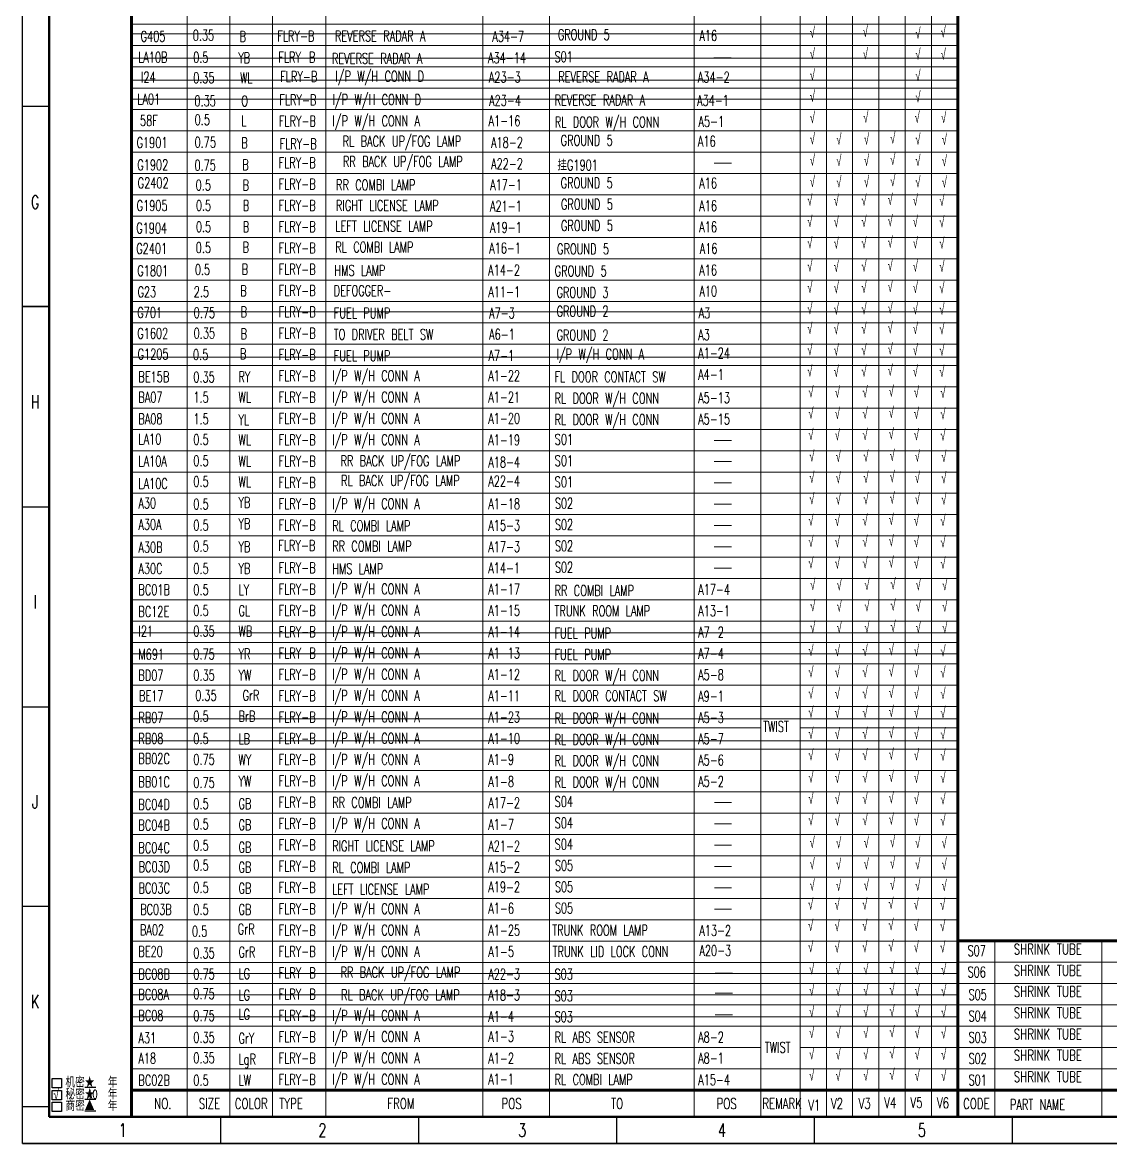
# Model space of a CAD drawing. Header units: millimetres. Extents: x 1671 to 4049, y 27 to 868.
# Drawn here: x 1670.8 to 2079.3, y 26.6 to 447.3 of the extents above; entities that cross this region are included whole.
import ezdxf
from ezdxf.enums import TextEntityAlignment as Align

# ---------------------------------------------------------------- set-up
doc = ezdxf.new("R2010")
doc.units = ezdxf.units.MM
doc.linetypes.add('PHANTOM', pattern=[17, 12, -1, 1, -1, 1, -1])
for name, color, linetype, lineweight in [('0Filament', 7, 'Continuous', 20), ('2FRAME', 2, 'Continuous', 70), ('5PHANTOM', 6, 'PHANTOM', 20)]:
    doc.layers.add(name, color=color, linetype=linetype, lineweight=lineweight)
doc.layers.add('2FRAM', color=2, linetype='Continuous')
doc.styles.add('HZ', font='TXT', dxfattribs={"width": 0.7, "height": 4, "bigfont": 'HZTXT'})

msp = doc.modelspace()

# ---------------------------------------------------------------- linework, layer by layer
for p, q in [((1670.815, 26.589), (1670.815, 867.589)), ((1680.807, 415.794), (1670.905, 415.794)), ((1680.833, 340.655), (1670.849, 340.655)), ((1680.833, 340.552), (1670.849, 340.552)), ((1680.807, 265.413), (1670.905, 265.413)), ((1680.806, 190.384), (1670.903, 190.384)), ((1680.807, 115.571), (1670.905, 115.571)), ((1681.997, 50.983), (1685.497, 50.983)), ((1681.997, 47.483), (1681.997, 50.983)), ((1685.497, 50.983), (1685.497, 47.483)), ((1685.497, 47.483), (1681.997, 47.483)), ((1681.997, 43.019), (1681.997, 46.519)), ((1681.997, 46.519), (1685.497, 46.519)), ((1685.497, 46.519), (1685.497, 43.019)), ((1694.267, 47.697), (1698.373, 47.697)), ((1685.497, 43.019), (1681.997, 43.019)), ((1681.997, 38.636), (1681.997, 42.136)), ((1681.997, 42.136), (1685.497, 42.136)), ((1685.497, 42.136), (1685.497, 38.636)), ((1694.267, 43.233), (1698.373, 43.233)), ((1680.833, 40.433), (1670.849, 40.433)), ((1685.497, 38.636), (1681.997, 38.636)), ((1694.267, 38.85), (1698.373, 38.85)), ((1745.127, 36.589), (1745.127, 26.589)), ((1819.44, 36.589), (1819.44, 26.589)), ((1893.752, 36.589), (1893.752, 26.589)), ((1968.065, 36.589), (1968.065, 26.589)), ((2042.377, 36.589), (2042.377, 26.589)), ((2859.815, 26.589), (1670.815, 26.589)), ((1670.815, 26.589), (4048.815, 26.589))]:
    msp.add_line(p, q)
at = {"layer": '0Filament'}
for p, q in [((1732.715, 614.598), (1732.715, 36.598)), ((1748.715, 614.598), (1748.715, 36.598)), ((1764.715, 36.598), (1764.715, 614.598)), ((1784.699, 36.598), (1784.699, 614.598)), ((1843.683, 36.589), (1843.683, 614.598)), ((1868.683, 36.589), (1868.683, 614.598)), ((1922.964, 36.598), (1922.964, 614.598)), ((1947.964, 36.598), (1947.964, 614.598)), ((1962.715, 36.598), (1962.715, 614.598)), ((1972.587, 36.598), (1972.587, 614.598)), ((1982.458, 36.598), (1982.458, 614.598)), ((1992.33, 614.598), (1992.33, 36.598)), ((2002.2, 614.598), (2002.2, 36.598)), ((2012.07, 614.598), (2012.07, 36.598)), ((2021.94, 446.598), (1711.715, 446.598)), ((2021.94, 438.598), (1711.715, 438.598)), ((1930.371, 434.056), (1936.842, 434.056)), ((2021.94, 430.598), (1711.715, 430.598)), ((2021.94, 422.598), (1711.715, 422.598)), ((2021.94, 414.598), (1711.715, 414.598)), ((2021.94, 406.598), (1711.715, 406.598)), ((2021.94, 398.598), (1711.715, 398.598)), ((1930.457, 394.48), (1936.928, 394.48)), ((2021.94, 390.598), (1711.715, 390.598)), ((2021.94, 382.598), (1711.715, 382.598)), ((2021.94, 374.598), (1711.715, 374.598)), ((2021.94, 366.598), (1711.715, 366.598)), ((2021.94, 358.598), (1711.715, 358.598)), ((2021.94, 350.598), (1711.715, 350.598)), ((2021.94, 342.598), (1711.715, 342.598)), ((2021.94, 334.598), (1711.715, 334.598)), ((2021.94, 326.598), (1711.715, 326.598)), ((2021.94, 318.598), (1711.715, 318.598)), ((2021.94, 310.598), (1711.715, 310.598)), ((2021.94, 302.598), (1711.715, 302.598)), ((2021.94, 294.598), (1711.715, 294.598)), ((1930.457, 290.48), (1936.928, 290.48)), ((2021.94, 286.598), (1711.715, 286.598)), ((1930.457, 282.48), (1936.928, 282.48)), ((2021.94, 278.598), (1711.715, 278.598)), ((1930.457, 274.48), (1936.928, 274.48)), ((2021.94, 270.598), (1711.715, 270.598)), ((1930.455, 266.479), (1936.927, 266.479)), ((2021.94, 262.598), (1711.715, 262.598)), ((1930.455, 258.479), (1936.927, 258.479)), ((2021.94, 254.598), (1711.715, 254.598)), ((1930.455, 250.479), (1936.927, 250.479)), ((2021.94, 246.598), (1711.715, 246.598)), ((1930.455, 242.479), (1936.927, 242.479)), ((2021.94, 238.598), (1711.715, 238.598)), ((2021.94, 230.598), (1711.715, 230.598)), ((2021.94, 222.598), (1711.715, 222.598)), ((2021.94, 214.598), (1711.715, 214.598)), ((2021.94, 206.598), (1711.715, 206.598)), ((2021.94, 198.598), (1711.715, 198.598)), ((2021.94, 190.598), (1711.715, 190.598)), ((1947.964, 182.598), (1711.715, 182.598)), ((1962.715, 182.598), (2021.94, 182.598)), ((2021.94, 174.598), (1711.715, 174.598)), ((2021.94, 166.598), (1711.715, 166.598)), ((2021.94, 158.598), (1711.715, 158.598)), ((1930.566, 154.567), (1937.037, 154.567)), ((2021.94, 150.598), (1711.715, 150.598)), ((1930.566, 146.567), (1937.037, 146.567)), ((2021.94, 142.598), (1711.715, 142.598)), ((1930.566, 138.567), (1937.037, 138.567)), ((2021.94, 134.598), (1711.715, 134.598)), ((1930.566, 130.567), (1937.037, 130.567)), ((2021.94, 126.598), (1711.715, 126.598)), ((1930.566, 122.567), (1937.037, 122.567)), ((2021.94, 118.598), (1711.715, 118.598)), ((1930.566, 114.567), (1937.037, 114.567)), ((2021.94, 110.598), (1711.715, 110.598)), ((2021.94, 102.598), (1711.715, 102.598)), ((2035.85, 102.661), (2035.85, 36.589)), ((2076.015, 102.661), (2076.015, 36.589)), ((2021.94, 94.598), (1711.715, 94.598)), ((2021.94, 94.661), (2181.4, 94.661)), ((1930.87, 90.571), (1937.341, 90.571)), ((2021.94, 86.598), (1711.715, 86.598)), ((2021.94, 86.661), (2181.4, 86.661)), ((1930.875, 82.99), (1937.346, 82.99)), ((2021.94, 78.598), (1711.715, 78.598)), ((2021.94, 78.661), (2181.4, 78.661)), ((1930.875, 74.902), (1937.346, 74.902)), ((2021.94, 70.598), (1711.715, 70.598)), ((2021.94, 70.661), (2181.4, 70.661)), ((1947.964, 62.598), (1711.715, 62.598)), ((2021.94, 62.671), (1962.715, 62.671)), ((2021.94, 62.661), (2181.4, 62.661)), ((2021.94, 54.598), (1711.715, 54.598)), ((2021.94, 54.661), (2181.4, 54.661)), ((1784.699, 46.598), (1784.699, 36.598))]:
    msp.add_line(p, q, dxfattribs=at)
at = {"layer": '2FRAM', "color": 2, "linetype": 'ByBlock', "lineweight": 50}
for p, q in [((1680.815, 36.589), (1680.815, 857.589)), ((1695.815, 36.589), (1680.904, 36.589)), ((4038.815, 36.589), (1695.815, 36.589))]:
    msp.add_line(p, q, dxfattribs=at)
at = {"layer": '2FRAME'}
for p, q in [((1711.715, 36.598), (1711.715, 614.598)), ((2021.94, 614.598), (2021.94, 36.598)), ((2021.94, 102.661), (2181.4, 102.661)), ((1711.715, 46.598), (2021.94, 46.598)), ((2021.94, 46.598), (2181.4, 46.598))]:
    msp.add_line(p, q, dxfattribs=at)
at = {"layer": '5PHANTOM', "color": 1, "linetype": 'ByBlock'}
for p, q in [((1711.715, 442.989), (2021.94, 442.989)), ((1711.715, 433.845), (2021.94, 433.845)), ((1711.715, 425.642), (2021.94, 425.642)), ((1711.715, 418.481), (2021.94, 418.481)), ((1711.715, 338.649), (2021.94, 338.649)), ((1711.715, 321.681), (2021.94, 321.681)), ((1711.715, 218.283), (2021.94, 218.283)), ((1711.715, 210.386), (2021.94, 210.386)), ((1711.715, 185.98), (2021.94, 185.98)), ((1711.715, 177.763), (2021.94, 177.763)), ((1711.715, 90.38), (2021.94, 90.38)), ((1711.715, 82.378), (2021.94, 82.378)), ((1711.715, 74.118), (2021.94, 74.118))]:
    msp.add_line(p, q, dxfattribs=at)

# ---------------------------------------------------------------- texts
at = {"style": 'HZ', "width": 0.7}
for s, height, p in [(' 机密★  年', 4, (1684.452, 47.627)), ('√', 4, (1682.491, 42.912)), (' 秘密★  年', 4, (1684.452, 43.163)), ('10', 3.2, (1695.2, 43.51)), (' 商密▲  年', 4, (1684.452, 38.78))]:
    msp.add_text(s, height=height, dxfattribs=at).set_placement(p)
at = {"char_height": 5, "width": 50, "attachment_point": 5, "style": 'HZ'}
for s, insert in [('G', (1675.589, 379.87)), ('H', (1675.589, 304.87)), ('I', (1675.589, 229.87)), ('J', (1675.589, 154.87)), ('K', (1675.589, 79.87)), ('1', (1708.432, 31.589)), ('2', (1783.432, 31.589)), ('3', (1858.432, 31.589)), ('4', (1933.432, 31.589)), ('5', (2008.432, 31.589))]:
    msp.add_mtext(s, dxfattribs=dict(at, insert=insert))
at = {"layer": '0Filament', "style": 'HZ'}
for s, width, p in [('√', 0.67, (1967.355, 440.335)), ('√', 0.67, (1987.224, 440.63)), ('√', 0.67, (2016.455, 440.486)), ('√', 0.67, (2006.974, 439.992)), ('√', 0.67, (1967.355, 432.335)), ('√', 0.67, (1987.253, 432.261)), ('√', 0.67, (2006.974, 432.108)), ('√', 0.67, (2016.483, 432.117)), ('√', 0.67, (1967.355, 424.335)), ('√', 0.67, (2006.974, 424.108)), ('√', 0.67, (1967.355, 416.335)), ('√', 0.67, (2006.974, 416.108)), ('√', 0.67, (1967.355, 408.335)), ('√', 0.67, (1987.397, 408.506)), ('√', 0.67, (2006.683, 408.455)), ('√', 0.67, (2016.628, 408.363)), ('√', 0.67, (1967.355, 400.335)), ('√', 0.67, (1977.283, 400.221)), ('√', 0.67, (1987.682, 400.318)), ('√', 0.67, (1997.519, 400.608)), ('√', 0.67, (2006.967, 400.267)), ('√', 0.67, (2016.912, 400.174)), ('√', 0.67, (1967.355, 392.335)), ('√', 0.67, (1977.283, 392.221)), ('√', 0.67, (1987.682, 392.318)), ('√', 0.67, (1997.519, 392.608)), ('√', 0.67, (2006.967, 392.267)), ('√', 0.67, (2016.912, 392.174)), ('√', 0.67, (1967.355, 384.335)), ('√', 0.67, (1977.283, 384.221)), ('√', 0.67, (1987.682, 384.318)), ('√', 0.67, (1997.519, 384.608)), ('√', 0.67, (2006.967, 384.267)), ('√', 0.67, (2016.912, 384.174)), ('√', 0.67, (1966.402, 377.396)), ('√', 0.67, (1976.329, 377.283)), ('√', 0.67, (1986.728, 377.38)), ('√', 0.67, (1996.565, 377.67)), ('√', 0.67, (2006.013, 377.329)), ('√', 0.67, (2015.959, 377.236)), ('√', 0.67, (1966.402, 369.396)), ('√', 0.67, (1976.329, 369.283)), ('√', 0.67, (1986.728, 369.38)), ('√', 0.67, (1996.565, 369.67)), ('√', 0.67, (2006.013, 369.329)), ('√', 0.67, (2015.959, 369.236)), ('√', 0.67, (1966.402, 361.396)), ('√', 0.67, (1976.329, 361.283)), ('√', 0.67, (1986.728, 361.38)), ('√', 0.67, (1996.565, 361.67)), ('√', 0.67, (2006.013, 361.329)), ('√', 0.67, (2015.959, 361.236)), ('√', 0.67, (1966.402, 352.651)), ('√', 0.67, (1976.329, 352.537)), ('√', 0.67, (1986.728, 352.634)), ('√', 0.67, (1996.565, 352.924)), ('√', 0.67, (2006.013, 352.583)), ('√', 0.67, (2015.959, 352.491)), ('√', 0.67, (1966.402, 344.651)), ('√', 0.67, (1976.329, 344.537)), ('√', 0.67, (1986.728, 344.634)), ('√', 0.67, (1996.565, 344.924)), ('√', 0.67, (2006.013, 344.583)), ('√', 0.67, (2015.959, 344.491)), ('√', 0.67, (1966.402, 336.651)), ('√', 0.67, (1976.329, 336.537)), ('√', 0.67, (1986.728, 336.634)), ('√', 0.67, (1996.565, 336.924)), ('√', 0.67, (2006.013, 336.583)), ('√', 0.67, (2015.959, 336.491)), ('√', 0.67, (1966.402, 329.262)), ('√', 0.67, (1976.329, 329.148)), ('√', 0.67, (1986.728, 329.245)), ('√', 0.67, (1996.565, 329.535)), ('√', 0.67, (2006.013, 329.194)), ('√', 0.67, (2015.959, 329.101)), ('√', 0.67, (1966.402, 321.262)), ('√', 0.67, (1976.329, 321.148)), ('√', 0.67, (1986.728, 321.245)), ('√', 0.67, (1996.565, 321.535)), ('√', 0.67, (2006.013, 321.194)), ('√', 0.67, (2015.959, 321.101)), ('√', 0.67, (1966.402, 313.262)), ('√', 0.67, (1976.329, 313.148)), ('√', 0.67, (1986.728, 313.245)), ('√', 0.67, (1996.565, 313.535)), ('√', 0.67, (2006.013, 313.194)), ('√', 0.67, (2015.959, 313.101)), ('√', 0.67, (1996.971, 305.682)), ('√', 0.67, (1966.807, 305.409)), ('√', 0.67, (1976.735, 305.295)), ('√', 0.67, (1987.134, 305.392)), ('√', 0.67, (2006.419, 305.341)), ('√', 0.67, (2016.364, 305.249)), ('√', 0.67, (1966.807, 297.409)), ('√', 0.67, (1976.735, 297.295)), ('√', 0.67, (1987.134, 297.392)), ('√', 0.67, (1996.971, 297.682)), ('√', 0.67, (2006.419, 297.341)), ('√', 0.67, (2016.364, 297.249)), ('√', 0.67, (1966.807, 289.409)), ('√', 0.67, (1976.735, 289.295)), ('√', 0.67, (1987.134, 289.392)), ('√', 0.67, (1996.971, 289.682)), ('√', 0.67, (2006.419, 289.341)), ('√', 0.67, (2016.364, 289.249)), ('√', 0.67, (1967.146, 281.342)), ('√', 0.67, (1977.074, 281.228)), ('√', 0.67, (1987.473, 281.325)), ('√', 0.67, (1997.31, 281.615)), ('√', 0.67, (2006.758, 281.274)), ('√', 0.67, (2016.703, 281.181)), ('√', 0.67, (1967.146, 273.342)), ('√', 0.67, (1977.074, 273.228)), ('√', 0.67, (1987.473, 273.325)), ('√', 0.67, (1997.31, 273.615)), ('√', 0.67, (2006.758, 273.274)), ('√', 0.67, (2016.703, 273.181)), ('√', 0.67, (1967.146, 265.342)), ('√', 0.67, (1977.074, 265.228)), ('√', 0.67, (1987.473, 265.325)), ('√', 0.67, (1997.31, 265.615)), ('√', 0.67, (2006.758, 265.274)), ('√', 0.67, (2016.703, 265.181)), ('√', 0.67, (1966.807, 257.274)), ('√', 0.67, (1976.735, 257.161)), ('√', 0.67, (1987.134, 257.258)), ('√', 0.67, (1996.971, 257.548)), ('√', 0.67, (2006.419, 257.207)), ('√', 0.67, (2016.364, 257.114)), ('√', 0.67, (1966.807, 249.274)), ('√', 0.67, (1976.735, 249.161)), ('√', 0.67, (1987.134, 249.258)), ('√', 0.67, (1996.971, 249.548)), ('√', 0.67, (2006.419, 249.207)), ('√', 0.67, (2016.364, 249.114)), ('√', 0.67, (1966.807, 241.274)), ('√', 0.67, (1976.735, 241.161)), ('√', 0.67, (1987.134, 241.258)), ('√', 0.67, (1996.971, 241.548)), ('√', 0.67, (2006.419, 241.207)), ('√', 0.67, (2016.364, 241.114)), ('√', 0.67, (1967.493, 233.14)), ('√', 0.67, (1977.42, 233.027)), ('√', 0.67, (1987.819, 233.124)), ('√', 0.67, (1997.656, 233.414)), ('√', 0.67, (2007.104, 233.073)), ('√', 0.67, (2017.05, 232.98)), ('√', 0.67, (1967.493, 225.14)), ('√', 0.67, (1977.42, 225.027)), ('√', 0.67, (1987.819, 225.124)), ('√', 0.67, (1997.656, 225.414)), ('√', 0.67, (2007.104, 225.073)), ('√', 0.67, (2017.05, 224.98)), ('√', 0.67, (1997.656, 217.414)), ('√', 0.67, (1967.493, 217.14)), ('√', 0.67, (1977.42, 217.027)), ('√', 0.67, (1987.819, 217.124)), ('√', 0.67, (2007.104, 217.073)), ('√', 0.67, (2017.05, 216.98)), ('√', 0.67, (1966.814, 208.395)), ('√', 0.67, (1976.742, 208.281)), ('√', 0.67, (1987.141, 208.378)), ('√', 0.67, (1996.978, 208.668)), ('√', 0.67, (2006.426, 208.327)), ('√', 0.67, (2016.371, 208.235)), ('√', 0.67, (1966.814, 200.395)), ('√', 0.67, (1987.141, 200.378)), ('√', 0.67, (1996.978, 200.668)), ('√', 0.67, (1976.742, 200.281)), ('√', 0.67, (2006.426, 200.327)), ('√', 0.67, (2016.371, 200.235)), ('√', 0.67, (1966.814, 192.395)), ('√', 0.67, (1976.742, 192.281)), ('√', 0.67, (1987.141, 192.378)), ('√', 0.67, (1996.978, 192.668)), ('√', 0.67, (2006.426, 192.327)), ('√', 0.67, (2016.371, 192.235)), ('√', 0.67, (1966.815, 185.247)), ('√', 0.67, (1976.742, 185.134)), ('√', 0.67, (1987.141, 185.231)), ('√', 0.67, (1996.978, 185.521)), ('√', 0.67, (2006.426, 185.18)), ('√', 0.67, (2016.372, 185.087)), ('√', 0.67, (1966.815, 177.247)), ('√', 0.67, (1976.742, 177.134)), ('√', 0.67, (1987.141, 177.231)), ('√', 0.67, (1996.978, 177.521)), ('√', 0.67, (2006.426, 177.18)), ('√', 0.67, (2016.372, 177.087)), ('√', 0.67, (1966.815, 169.247)), ('√', 0.67, (1976.742, 169.134)), ('√', 0.67, (1987.141, 169.231)), ('√', 0.67, (1996.978, 169.521)), ('√', 0.67, (2006.426, 169.18)), ('√', 0.67, (2016.372, 169.087)), ('√', 0.67, (1966.815, 160.841)), ('√', 0.67, (1976.742, 160.727)), ('√', 0.67, (1987.141, 160.824)), ('√', 0.67, (1996.978, 161.114)), ('√', 0.67, (2006.426, 160.773)), ('√', 0.67, (2016.372, 160.681)), ('√', 0.67, (1966.815, 152.841)), ('√', 0.67, (1976.742, 152.727)), ('√', 0.67, (1987.141, 152.824)), ('√', 0.67, (1996.978, 153.114)), ('√', 0.67, (2006.426, 152.773)), ('√', 0.67, (2016.372, 152.681)), ('√', 0.67, (1966.815, 144.841)), ('√', 0.67, (1976.742, 144.727)), ('√', 0.67, (1987.141, 144.824)), ('√', 0.67, (1996.978, 145.114)), ('√', 0.67, (2006.426, 144.773)), ('√', 0.67, (2016.372, 144.681)), ('√', 0.67, (1967.278, 136.365)), ('√', 0.67, (1977.206, 136.251)), ('√', 0.67, (1987.605, 136.348)), ('√', 0.67, (1997.442, 136.638)), ('√', 0.67, (2006.89, 136.297)), ('√', 0.67, (2016.835, 136.205)), ('√', 0.67, (1967.278, 128.365)), ('√', 0.67, (1977.206, 128.251)), ('√', 0.67, (1987.605, 128.348)), ('√', 0.67, (1997.442, 128.638)), ('√', 0.67, (2006.89, 128.297)), ('√', 0.67, (2016.835, 128.205)), ('√', 0.67, (1997.442, 120.638)), ('√', 0.67, (1967.278, 120.365)), ('√', 0.67, (1977.206, 120.251)), ('√', 0.67, (1987.605, 120.348)), ('√', 0.67, (2006.89, 120.297)), ('√', 0.67, (2016.835, 120.205)), ('√', 0.67, (1966.718, 113.228)), ('√', 0.67, (1976.646, 113.114)), ('√', 0.67, (1987.045, 113.211)), ('√', 0.67, (1996.882, 113.501)), ('√', 0.67, (2006.33, 113.16)), ('√', 0.67, (2016.275, 113.067)), ('√', 0.67, (1966.718, 105.228)), ('√', 0.67, (1976.646, 105.114)), ('√', 0.67, (1987.045, 105.211)), ('√', 0.67, (1996.882, 105.501)), ('√', 0.67, (2006.33, 105.16)), ('√', 0.67, (2016.275, 105.067)), ('√', 0.67, (1966.718, 97.228)), ('√', 0.67, (1976.646, 97.114)), ('√', 0.67, (1987.045, 97.211)), ('√', 0.67, (1996.882, 97.501)), ('√', 0.67, (2006.33, 97.16)), ('√', 0.67, (2016.275, 97.067)), ('SHRINK TUBE', 0.7, (2055.7, 96.345)), ('√', 0.67, (1967.096, 88.897)), ('√', 0.67, (1977.023, 88.783)), ('√', 0.67, (1987.422, 88.88)), ('√', 0.67, (1997.259, 89.17)), ('√', 0.67, (2006.707, 88.829)), ('√', 0.67, (2016.653, 88.736)), ('SHRINK TUBE', 0.7, (2055.7, 88.345)), ('√', 0.67, (1967.096, 80.897)), ('√', 0.67, (1977.023, 80.783)), ('√', 0.67, (1987.422, 80.88)), ('√', 0.67, (1997.259, 81.17)), ('√', 0.67, (2006.707, 80.829)), ('√', 0.67, (2016.653, 80.736)), ('SHRINK TUBE', 0.7, (2055.723, 80.442)), ('√', 0.67, (1967.096, 72.897)), ('√', 0.67, (1977.023, 72.783)), ('√', 0.67, (1987.422, 72.88)), ('√', 0.67, (1997.259, 73.17)), ('√', 0.67, (2006.707, 72.829)), ('√', 0.67, (2016.653, 72.736)), ('SHRINK TUBE', 0.7, (2055.723, 72.442)), ('√', 0.67, (1967.096, 65.013)), ('√', 0.67, (1977.023, 64.899)), ('√', 0.67, (1987.422, 64.996)), ('√', 0.67, (1997.259, 65.286)), ('√', 0.67, (2006.707, 64.945)), ('√', 0.67, (2016.653, 64.852)), ('SHRINK TUBE', 0.7, (2055.723, 64.442)), ('√', 0.67, (1967.096, 57.013)), ('√', 0.67, (1977.023, 56.899)), ('√', 0.67, (1987.422, 56.996)), ('√', 0.67, (1997.259, 57.286)), ('√', 0.67, (2006.707, 56.945)), ('√', 0.67, (2016.653, 56.852)), ('SHRINK TUBE', 0.7, (2055.723, 56.515)), ('√', 0.67, (1967.096, 49.013)), ('√', 0.67, (1977.023, 48.899)), ('√', 0.67, (1987.422, 48.996)), ('√', 0.67, (1997.259, 49.286)), ('√', 0.67, (2006.707, 48.945)), ('√', 0.67, (2016.653, 48.852)), ('SHRINK TUBE', 0.7, (2055.723, 48.452))]:
    msp.add_text(s, height=4, dxfattribs=dict(at, width=width)).set_placement(p, align=Align.BOTTOM_CENTER)
at = {"layer": '0Filament', "style": 'HZ', "width": 0.67}
for s, p in [('G405', (1715.177, 442.06)), ('0.35', (1734.761, 442.465)), ('B', (1752.37, 442.06)), ('LA10B', (1714.257, 434.209)), ('0.5', (1734.899, 434.209)), ('YB', (1751.831, 434.052)), ('I24', (1715.323, 426.749)), ('0.35', (1734.906, 426.52)), ('WL', (1752.516, 426.57)), ('LA01', (1713.93, 418.511)), ('0.35', (1735.381, 417.857)), ('O', (1752.991, 417.809)), ('0.5', (1735.843, 386.252)), ('B', (1753.453, 386.252)), ('0.5', (1735.927, 378.6)), ('B', (1753.536, 378.6)), ('0.5', (1735.927, 370.6)), ('B', (1753.536, 370.6)), ('0.5', (1735.878, 362.788)), ('B', (1753.487, 362.927)), ('2.5', (1735.126, 346.215)), ('B', (1752.652, 346.593)), ('0.35', (1735.079, 330.686)), ('B', (1752.689, 330.44)), ('0.35', (1734.984, 314.239)), ('RY', (1751.917, 314.342)), ('1.5', (1734.984, 306.658)), ('WL', (1751.917, 306.673)), ('1.5', (1734.984, 298.51)), ('YL', (1751.917, 298.227)), ('0.5', (1734.984, 275.037)), ('WL', (1751.917, 274.852)), ('0.5', (1734.984, 266.554)), ('YB', (1751.876, 267.201)), ('YB', (1751.876, 259.201)), ('0.5', (1734.984, 258.625)), ('0.5', (1734.984, 250.762)), ('YB', (1751.917, 250.558)), ('0.5', (1734.984, 226.59)), ('GL', (1751.917, 226.531)), ('0.35', (1735.663, 194.753)), ('GrR', (1753.452, 194.792)), ('TWIST', (1948.843, 183.039)), ('0.5', (1734.984, 154.118)), ('GB', (1751.917, 154.118)), ('0.5', (1734.984, 146.485)), ('GB', (1751.917, 146.197)), ('0.5', (1734.984, 138.504)), ('GB', (1751.917, 137.78)), ('0.5', (1734.984, 131.001)), ('GB', (1751.917, 130.279)), ('0.5', (1734.984, 122.663)), ('GB', (1751.917, 122.383)), ('0.5', (1734.984, 114.436)), ('GB', (1751.917, 114.445)), ('0.35', (1734.984, 98.095)), ('GrR', (1751.917, 98.453)), ('0.35', (1734.984, 66.421)), ('GrY', (1751.917, 66.121)), ('TWIST', (1949.494, 62.694)), ('0.35', (1734.984, 58.742)), ('LgR', (1751.917, 58.249)), ('PART NAME', (2041.524, 41.226))]:
    msp.add_text(s, height=4, dxfattribs=at).set_placement(p, align=Align.MIDDLE_LEFT)
at = {"layer": '0Filament', "style": 'HZ'}
for s, width, p in [('FLRY-B', 0.67, (1766.49, 440.2)), ('REVERSE RADAR A', 0.67, (1788.146, 440.175)), ('A34-7', 0.67, (1847.202, 440.034)), ('A16', 0.67, (1924.919, 440.365)), ('FLRY-B', 0.67, (1766.896, 432.23)), ('REVERSE RADAR A', 0.67, (1786.998, 431.793)), ('A34-14', 0.67, (1845.588, 431.994)), ('S01', 0.67, (1870.541, 432.423)), ('FLRY-B', 0.67, (1767.599, 424.956)), ('A23-3', 0.67, (1845.913, 424.774)), ('REVERSE RADAR A', 0.67, (1871.942, 424.894)), ('A34-2', 0.67, (1924.366, 424.774)), ('FLRY-B', 0.67, (1767.245, 416.225)), ('A23-4', 0.67, (1846.001, 416.043)), ('REVERSE RADAR A', 0.67, (1870.595, 416.163)), ('A34-1', 0.67, (1924.066, 416.043)), ('0.5', 0.67, (1735.457, 408.771)), ('L', 0.67, (1752.976, 408.427)), ('FLRY-B', 0.67, (1767.076, 408.307)), ('A1-16', 0.67, (1845.769, 408.365)), ('A5-1', 0.67, (1924.565, 408.111)), ('0.75', 0.67, (1735.411, 400.341)), ('B', 0.67, (1753.021, 400.068)), ('A18-2', 0.67, (1846.73, 400.259)), ('A16', 0.67, (1924.362, 400.7)), ('FLRY-B', 0.67, (1767.36, 399.727)), ('0.75', 0.67, (1735.394, 391.685)), ('B', 0.67, (1753.334, 391.908)), ('FLRY-B', 0.67, (1766.981, 392.653)), ('A22-2', 0.67, (1846.73, 392.259)), ('挂G1901', 0.67, (1871.606, 391.754)), ('FLRY-B', 0.67, (1766.981, 384.653)), ('A17-1', 0.67, (1846.379, 384.392)), ('A16', 0.67, (1924.849, 385.011)), ('FLRY-B', 0.67, (1766.981, 376.653)), ('A21-1', 0.67, (1846.31, 376.383)), ('A16', 0.67, (1924.849, 376.486)), ('FLRY-B', 0.67, (1766.981, 368.653)), ('A19-1', 0.67, (1846.31, 368.383)), ('A16', 0.67, (1924.849, 368.584)), ('FLRY-B', 0.67, (1766.981, 360.653)), ('A16-1', 0.67, (1846.018, 360.652)), ('A16', 0.67, (1925.057, 360.474)), ('0.5', 0.67, (1735.544, 352.535)), ('B', 0.67, (1753.153, 352.663)), ('FLRY-B', 0.67, (1766.981, 352.653)), ('A14-2', 0.67, (1845.627, 352.352)), ('A16', 0.67, (1924.849, 352.364)), ('FLRY-B', 0.67, (1766.981, 344.653)), ('A11-1', 0.67, (1845.705, 344.259)), ('A10', 0.67, (1924.937, 344.461)), ('G701', 0.67, (1713.923, 336.392)), ('0.75', 0.67, (1735.113, 336.347)), ('B', 0.67, (1752.723, 336.689)), ('FLRY-B', 0.67, (1766.981, 336.653)), ('A7-3', 0.67, (1845.975, 336.259)), ('A3', 0.67, (1924.629, 336.263)), ('FLRY-B', 0.67, (1766.981, 328.653)), ('TO DRIVER BELT SW', 0.67, (1787.674, 328.219)), ('A6-1', 0.67, (1845.975, 328.259)), ('A3', 0.67, (1924.495, 328.082)), ('G1205', 0.67, (1714.072, 320.838)), ('0.5', 0.67, (1734.845, 320.669)), ('B', 0.67, (1752.435, 320.971)), ('FLRY-B', 0.67, (1766.981, 320.653)), ('A7-1', 0.67, (1845.789, 320.259)), ('A1-24', 0.67, (1924.47, 321.182)), ('FLRY-B', 0.67, (1766.981, 312.653)), ('A1-22', 0.67, (1845.674, 312.711)), ('A4-1', 0.67, (1924.47, 313.182)), ('FLRY-B', 0.67, (1766.981, 304.653)), ('A1-21', 0.67, (1845.674, 304.711)), ('A5-13', 0.67, (1924.47, 304.457)), ('FLRY-B', 0.67, (1766.981, 296.653)), ('A1-20', 0.67, (1845.674, 296.711)), ('A5-15', 0.67, (1924.47, 296.457)), ('0.5', 0.67, (1734.984, 288.797)), ('WL', 0.67, (1751.917, 288.705)), ('FLRY-B', 0.67, (1766.981, 288.653)), ('A1-19', 0.67, (1845.674, 288.641)), ('S01', 0.67, (1870.626, 288.847)), ('0.5', 0.67, (1734.984, 280.797)), ('WL', 0.67, (1751.917, 280.705)), ('FLRY-B', 0.67, (1766.981, 280.653)), ('A18-4', 0.67, (1845.674, 280.287)), ('S01', 0.67, (1870.626, 280.847)), ('FLRY-B', 0.67, (1766.981, 272.653)), ('A22-4', 0.67, (1845.674, 273.183)), ('S01', 0.67, (1870.626, 272.847)), ('FLRY-B', 0.67, (1766.981, 264.653)), ('A1-18', 0.67, (1845.674, 264.641)), ('S02', 0.67, (1870.665, 264.847)), ('S02', 0.67, (1870.665, 256.847)), ('FLRY-B', 0.67, (1766.981, 256.653)), ('A15-3', 0.67, (1845.674, 256.578)), ('FLRY-B', 0.67, (1766.863, 249.051)), ('A17-3', 0.67, (1845.674, 248.578)), ('S02', 0.67, (1870.665, 248.847)), ('0.5', 0.67, (1734.984, 240.378)), ('YB', 0.67, (1751.917, 240.378)), ('FLRY-B', 0.67, (1766.981, 240.653)), ('A14-1', 0.67, (1845.674, 240.578)), ('S02', 0.67, (1870.665, 240.847)), ('0.5', 0.67, (1734.984, 232.423)), ('LY', 0.67, (1751.917, 232.423)), ('FLRY-B', 0.67, (1766.981, 232.653)), ('A1-17', 0.67, (1845.674, 232.641)), ('A17-4', 0.67, (1924.47, 232.483)), ('FLRY-B', 0.67, (1766.981, 224.653)), ('A1-15', 0.67, (1845.674, 224.641)), ('TRUNK ROOM LAMP', 0.67, (1870.558, 224.488)), ('A13-1', 0.67, (1924.47, 224.483)), ('I21', 0.67, (1714.343, 216.877)), ('0.35', 0.67, (1734.984, 216.877)), ('WB', 0.67, (1751.917, 216.877)), ('FLRY-B', 0.67, (1766.981, 216.653)), ('A1-14', 0.67, (1845.674, 216.641)), ('A7-2', 0.67, (1924.47, 216.483)), ('M691', 0.67, (1714.343, 208.215)), ('0.75', 0.67, (1734.984, 208.25)), ('YR', 0.67, (1751.917, 208.314)), ('FLRY-B', 0.67, (1766.981, 208.653)), ('A1-13', 0.67, (1845.674, 208.641)), ('A7-4', 0.67, (1924.47, 208.483)), ('0.35', 0.67, (1734.984, 200.333)), ('YW', 0.67, (1751.917, 200.333)), ('FLRY-B', 0.67, (1766.981, 200.653)), ('A1-12', 0.67, (1845.674, 200.641)), ('A5-8', 0.67, (1924.47, 200.483)), ('FLRY-B', 0.67, (1766.981, 192.653)), ('A1-11', 0.67, (1845.674, 192.641)), ('A9-1', 0.67, (1924.47, 192.457)), ('RB07', 0.67, (1714.343, 184.487)), ('0.5', 0.67, (1734.984, 184.948)), ('BrB', 0.67, (1751.917, 184.948)), ('FLRY-B', 0.67, (1766.981, 184.653)), ('A1-23', 0.67, (1845.674, 184.641)), ('A5-3', 0.67, (1924.47, 184.457)), ('RB08', 0.67, (1714.343, 176.592)), ('0.5', 0.67, (1734.984, 176.534)), ('LB', 0.67, (1751.917, 176.472)), ('FLRY-B', 0.67, (1766.981, 176.653)), ('A1-10', 0.67, (1845.674, 176.641)), ('A5-7', 0.67, (1924.47, 176.483)), ('0.75', 0.67, (1734.984, 168.727)), ('WY', 0.67, (1751.917, 168.635)), ('FLRY-B', 0.67, (1766.981, 168.653)), ('A1-9', 0.67, (1845.674, 168.751)), ('A5-6', 0.67, (1924.47, 168.483)), ('YW', 0.67, (1751.917, 160.628)), ('FLRY-B', 0.67, (1766.981, 160.653)), ('A1-8', 0.67, (1845.674, 160.415)), ('A5-2', 0.67, (1924.47, 160.457)), ('0.75', 0.67, (1734.984, 160.021)), ('FLRY-B', 0.67, (1766.981, 152.653)), ('A17-2', 0.67, (1845.674, 152.461)), ('S04', 0.67, (1870.604, 152.934)), ('FLRY-B', 0.67, (1766.981, 144.653)), ('A1-7', 0.67, (1845.674, 144.361)), ('S04', 0.67, (1870.604, 144.934)), ('FLRY-B', 0.67, (1766.981, 136.653)), ('A21-2', 0.67, (1845.674, 136.24)), ('S04', 0.67, (1870.604, 136.934)), ('FLRY-B', 0.67, (1766.981, 128.653)), ('A15-2', 0.67, (1845.674, 128.3)), ('S05', 0.67, (1870.662, 128.934)), ('FLRY-B', 0.67, (1766.981, 120.653)), ('A19-2', 0.67, (1845.674, 120.891)), ('S05', 0.67, (1870.662, 120.934)), ('FLRY-B', 0.67, (1766.981, 112.653)), ('A1-6', 0.67, (1845.674, 112.891)), ('S05', 0.67, (1870.662, 112.934)), ('0.5', 0.67, (1734.445, 104.264)), ('GrR', 0.67, (1751.648, 105.083)), ('FLRY-B', 0.67, (1766.981, 104.653)), ('A1-25', 0.67, (1845.674, 104.621)), ('TRUNK ROOM LAMP', 0.67, (1869.684, 104.642)), ('A13-2', 0.67, (1924.889, 104.529)), ('A20-3', 0.67, (1924.921, 97.026)), ('FLRY-B', 0.67, (1766.981, 96.653)), ('A1-5', 0.67, (1845.674, 96.621)), ('S07', 0.67, (2025.578, 96.935)), ('FLRY-B', 0.67, (1766.981, 88.653)), ('S06', 0.67, (2025.578, 88.935)), ('BC08B', 0.67, (1714.343, 88.215)), ('0.75', 0.67, (1734.984, 88.183)), ('LG', 0.67, (1751.917, 88.345)), ('A22-3', 0.67, (1845.674, 88.207)), ('S03', 0.67, (1870.558, 88.137)), ('BC08A', 0.67, (1714.343, 80.564)), ('0.75', 0.67, (1734.984, 80.79)), ('LG', 0.67, (1751.917, 80.309)), ('FLRY-B', 0.67, (1766.981, 80.653)), ('A18-3', 0.67, (1845.674, 80.31)), ('S05', 0.67, (2025.936, 80.427)), ('S03', 0.67, (1870.558, 79.982)), ('BC08', 0.67, (1714.343, 72.679)), ('0.75', 0.67, (1734.984, 72.581)), ('LG', 0.67, (1751.917, 73.122)), ('FLRY-B', 0.67, (1766.981, 72.653)), ('A1-4', 0.67, (1845.674, 72.258)), ('S03', 0.67, (1870.558, 72.196)), ('S04', 0.67, (2025.936, 72.427)), ('FLRY-B', 0.67, (1766.981, 64.653)), ('A1-3', 0.67, (1845.674, 64.77)), ('A8-2', 0.67, (1924.47, 64.52)), ('S03', 0.67, (2025.936, 64.427)), ('FLRY-B', 0.67, (1766.981, 56.653)), ('A1-2', 0.67, (1845.674, 56.6)), ('A8-1', 0.67, (1924.47, 56.678)), ('S02', 0.67, (2025.936, 56.5)), ('0.5', 0.67, (1734.984, 48.337)), ('LW', 0.67, (1751.917, 48.337)), ('FLRY-B', 0.67, (1766.981, 48.653)), ('A1-1', 0.67, (1845.674, 48.798)), ('A15-4', 0.67, (1924.47, 48.503)), ('S01', 0.67, (2025.936, 48.437)), ('CODE', 0.7, (2023.922, 39.582))]:
    msp.add_text(s, height=4, dxfattribs=dict(at, width=width)).set_placement(p)
at = {"layer": '0Filament', "style": 'HZ', "width": 0.67}
for s, p in [('GROUND 5', (1871.796, 444.694)), ('I/P W/H CONN D', (1788.292, 429.092)), ('I/P W/H CONN D', (1787.221, 420.361)), ('I/P W/H CONN A', (1787.179, 412.363)), ('RL DOOR W/H CONN', (1870.653, 411.898)), ('GROUND 5', (1872.879, 405.052)), ('RR COMBI LAMP', (1788.558, 388.343)), ('GROUND 5', (1872.879, 389.052)), ('RIGHT LICENSE LAMP', (1788.509, 380.63)), ('GROUND 5', (1872.963, 381.042)), ('LEFT LICENSE LAMP', (1788.303, 372.845)), ('GROUND 5', (1872.963, 373.042)), ('RL COMBI LAMP', (1788.254, 364.974)), ('GROUND 5', (1871.507, 364.29)), ('HMS LAMP', (1787.92, 356.252)), ('GROUND 5', (1870.618, 356.019)), ('DEFOGGER-', (1787.674, 348.615)), ('GROUND 3', (1871.324, 347.987)), ('GROUND 2', (1871.324, 340.918)), ('FUEL PUMP ', (1787.674, 340.235)), ('GROUND 2', (1871.324, 331.987)), ('FUEL PUMP ', (1787.674, 324.235)), ('I/P W/H CONN A', (1871.305, 324.841)), ('I/P W/H CONN A', (1787.083, 316.709)), ('FL DOOR CONTACT SW', (1870.558, 316.302)), ('I/P W/H CONN A', (1787.083, 308.709)), ('RL DOOR W/H CONN', (1870.558, 308.244)), ('I/P W/H CONN A', (1787.083, 300.709)), ('RL DOOR W/H CONN', (1870.558, 300.244)), ('I/P W/H CONN A', (1787.083, 292.709)), ('I/P W/H CONN A', (1787.083, 268.709)), ('RL COMBI LAMP', (1787.083, 260.405)), ('RR COMBI LAMP', (1787.083, 252.771)), ('HMS LAMP', (1787.083, 244.293)), ('I/P W/H CONN A', (1787.083, 236.709)), ('RR COMBI LAMP', (1870.558, 236.1)), ('I/P W/H CONN A', (1787.083, 228.709)), ('I/P W/H CONN A', (1787.083, 220.709)), ('FUEL PUMP ', (1870.558, 220.067)), ('I/P W/H CONN A', (1787.083, 212.709)), ('FUEL PUMP ', (1870.558, 212.067)), ('I/P W/H CONN A', (1787.083, 204.709)), ('RL DOOR W/H CONN', (1870.558, 204.244)), ('I/P W/H CONN A', (1787.083, 196.709)), ('RL DOOR CONTACT SW', (1870.558, 196.609)), ('I/P W/H CONN A', (1787.083, 188.709)), ('RL DOOR W/H CONN', (1870.558, 188.244)), ('I/P W/H CONN A', (1787.083, 180.709)), ('RL DOOR W/H CONN', (1870.558, 180.244)), ('I/P W/H CONN A', (1787.083, 172.709)), ('RL DOOR W/H CONN', (1870.558, 172.244)), ('I/P W/H CONN A', (1787.083, 164.709)), ('RL DOOR W/H CONN', (1870.558, 164.244)), ('RR COMBI LAMP', (1787.083, 156.595)), ('I/P W/H CONN A', (1787.083, 148.709)), ('RIGHT LICENSE LAMP', (1787.083, 140.268)), ('RL COMBI LAMP', (1787.083, 132.187)), ('LEFT LICENSE LAMP', (1787.083, 124.001)), ('I/P W/H CONN A', (1787.083, 116.709)), ('I/P W/H CONN A', (1787.083, 108.709)), ('I/P W/H CONN A', (1787.083, 100.709)), ('TRUNK LID LOCK CONN', (1869.823, 100.622)), ('I/P W/H CONN A', (1787.083, 76.709)), ('I/P W/H CONN A', (1787.083, 68.709)), ('RL ABS SENSOR', (1870.558, 68.511)), ('I/P W/H CONN A', (1787.083, 60.709)), ('RL ABS SENSOR', (1870.558, 60.511)), ('I/P W/H CONN A', (1787.083, 52.709)), ('RL COMBI LAMP', (1870.558, 52.626))]:
    msp.add_text(s, height=4, dxfattribs=at).set_placement(p, align=Align.TOP_LEFT)
at = {"layer": '0Filament', "color": 3, "style": 'HZ', "width": 0.67}
for s, p in [('58F', (1714.948, 408.44)), ('G1901', (1713.652, 400.196)), ('G1902', (1713.95, 391.852)), ('G1801', (1713.942, 352.109)), ('G1602', (1713.941, 328.628)), ('LA10', (1714.343, 288.941)), ('LA10A', (1714.343, 280.666)), ('A30', (1714.343, 264.92)), ('A30A', (1714.343, 256.92)), ('A30B', (1714.343, 248.362)), ('A30C', (1714.343, 240.378)), ('BC01B', (1714.343, 232.423)), ('BC12E', (1714.343, 224.236)), ('BD07', (1714.343, 200.333)), ('BB02C', (1714.343, 169.074)), ('BB01C', (1714.343, 160.309)), ('BC04D', (1714.343, 151.837)), ('BC04B', (1714.343, 144.111)), ('BC04C', (1714.343, 135.62)), ('BC03D', (1714.431, 128.439)), ('BC03C', (1714.377, 120.476)), ('BC03B', (1715.022, 112.461)), ('BA02', (1714.911, 104.755)), ('BC02B', (1714.343, 48.337))]:
    msp.add_text(s, height=4, dxfattribs=at).set_placement(p)
at = {"layer": '0Filament', "style": 'HZ', "width": 0.67}
for s, p in [('RL BACK UP/FOG LAMP ', (1814.474, 402.411)), ('RR BACK UP/FOG LAMP ', (1814.796, 394.811)), ('RR BACK UP/FOG LAMP ', (1813.883, 282.471)), ('RL BACK UP/FOG LAMP ', (1813.883, 275.087)), ('RR BACK UP/FOG LAMP ', (1813.883, 90.605)), ('RL BACK UP/FOG LAMP ', (1813.883, 82.113))]:
    msp.add_text(s, height=4, dxfattribs=at).set_placement(p, align=Align.MIDDLE)
at = {"layer": '0Filament', "color": 3, "style": 'HZ', "width": 0.67}
for s, p in [('G2402', (1714.095, 387.09)), ('G1905', (1713.703, 378.564)), ('G1904', (1713.53, 370.134)), ('G2401', (1713.542, 362.448)), ('G23', (1714.024, 346.183)), ('BE15B', (1714.343, 314.339)), ('BA07', (1714.343, 306.658)), ('BA08', (1714.343, 298.51)), ('LA10C', (1714.343, 274.247)), ('BE17', (1714.595, 194.66)), ('BE20', (1714.343, 98.709)), ('A31', (1714.343, 66.217)), ('A18', (1714.343, 58.583))]:
    msp.add_text(s, height=4, dxfattribs=at).set_placement(p, align=Align.MIDDLE_LEFT)
at = {"layer": '0Filament', "char_height": 4, "width": 21, "attachment_point": 1, "style": 'HZ'}
for s, insert in [('NO.', (1720.296, 43.6)), ('SIZE', (1737.005, 43.6)), ('COLOR', (1750.513, 43.6)), ('TYPE', (1767.202, 43.6)), ('FROM', (1807.802, 43.6)), ('POS', (1850.654, 43.6)), ('TO', (1891.769, 43.6)), ('POS', (1931.375, 43.6)), ('REMARK', (1948.532, 43.6))]:
    msp.add_mtext(s, dxfattribs=dict(at, insert=insert))
at = {"layer": '0Filament', "char_height": 4, "attachment_point": 1, "style": 'HZ'}
for s, insert in [('V1', (1965.813, 43.018)), ('V2', (1974.308, 43.592)), ('V3', (1984.695, 43.659)), ('V4', (1994.289, 43.875)), ('V5', (2004.15, 43.939)), ('V6', (2014.09, 43.855))]:
    msp.add_mtext(s, dxfattribs=dict(at, insert=insert))

doc.saveas('drawing.dxf')
